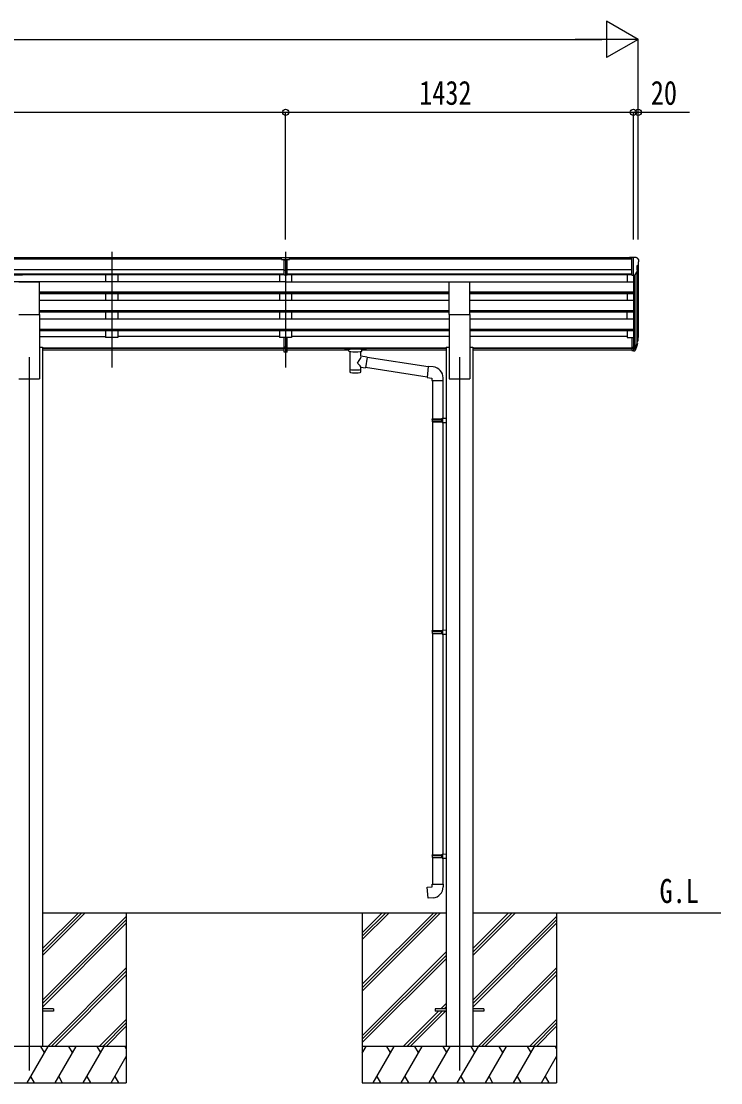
# Model space of a CAD drawing. Units: millimetres, scale not verified. Extents: x -12615 to 12615, y -8910 to 8910.
# Drawn here: x 312 to 3193, y -4915 to -542 of the extents above; entities that cross this region are included whole.
import ezdxf
from ezdxf.enums import TextEntityAlignment as Align

# ---------------------------------------------------------------- set-up
doc = ezdxf.new("R2010")
doc.units = ezdxf.units.MM
doc.header["$LTSCALE"] = 50
for name, color, linetype in [('0-2_USER1', 3, 'Continuous'), ('0-3_YKK_12', 2, 'Continuous'), ('0-4_YKK_13', 4, 'Continuous'), ('0-5_YKK_A1', 4, 'Continuous'), ('0-6_YKK_D', 6, 'Continuous')]:
    doc.layers.add(name, color=color, linetype=linetype)
doc.styles.add('ＭＳ ゴシック', font='')
doc.styles.get('ＭＳ ゴシック').set_extended_font_data('MS Gothic')

msp = doc.modelspace()

# ---------------------------------------------------------------- linework, layer by layer
at = {"layer": '0-3_YKK_12'}
for p, q in [((685.06, -1491.89), (685.06, -1969.4)), ((1401.06, -1491.89), (1401.06, -1969.4)), ((345.06, -1926.44), (345.06, -4865)), ((2117.06, -1926.44), (2117.06, -4865))]:
    msp.add_line(p, q, dxfattribs=at)
at = {"layer": '0-4_YKK_13'}
for p, q in [((1384.56, -1523.89), (1384.56, -1516.05)), ((1384.56, -1523.89), (1394.56, -1523.89)), ((1401.06, -1524.71), (1394.56, -1524.31)), ((1394.56, -1525.89), (1407.56, -1525.89)), ((1407.56, -1524.37), (1401.06, -1524.69)), ((1407.56, -1587.52), (1407.56, -1522.24)), ((2826.56, -1515.86), (2816.56, -1515.94)), ((2826.56, -1515.86), (2816.56, -1515.94)), ((2816.56, -1517.46), (2816.56, -1515.94)), ((2816.56, -1517.46), (2816.56, -1515.94)), ((2826.56, -1587.84), (2826.56, -1515.86)), ((2845.06, -1515.86), (2826.56, -1515.86)), ((2826.56, -1587.84), (2826.56, -1515.86)), ((2845.06, -1515.86), (2826.56, -1515.86)), ((2833.06, -1588.84), (2833.06, -1515.86)), ((2833.06, -1588.84), (2833.06, -1515.86)), ((2845.06, -1515.86), (2847.39, -1516)), ((2845.06, -1515.86), (2847.39, -1516)), ((2848.15, -1516.42), (2852.22, -1522.23)), ((2848.15, -1516.42), (2852.22, -1522.23)), ((2855.06, -1525.23), (2855.06, -1525.86)), ((2855.06, -1525.23), (2855.06, -1525.86)), ((1394.56, -1567.41), (1401.06, -1567.57)), ((1401.06, -1567.57), (1407.56, -1567.41)), ((2840.68, -1587.03), (2849.69, -1571.43)), ((2840.68, -1587.03), (2849.69, -1571.43)), ((2847.06, -1550.37), (2847.06, -1566.65)), ((2847.06, -1550.37), (2847.06, -1566.65)), ((2852.53, -1547.04), (2847.21, -1550.11)), ((2852.53, -1547.04), (2847.21, -1550.11)), ((302.56, -1615.84), (387.56, -1615.84)), ((387.56, -1751.06), (387.56, -1615.84)), ((1394.56, -1586.45), (1401.06, -1586.85)), ((1401.06, -1586.85), (1407.56, -1586.45)), ((2074.56, -1751.06), (2074.56, -1615.84)), ((2074.56, -1615.84), (2159.56, -1615.84)), ((2159.56, -1751.06), (2159.56, -1615.84)), ((2826.56, -1587.84), (2833.06, -1587.84)), ((2826.56, -1587.84), (2833.06, -1587.84)), ((2833.06, -1588.84), (2838.27, -1588.52)), ((2833.06, -1588.84), (2838.27, -1588.52)), ((302.56, -1751.06), (387.56, -1751.06)), ((2074.56, -1751.06), (2159.56, -1751.06)), ((1394.56, -1883.13), (1394.56, -1845.65)), ((1407.56, -1883.13), (1407.56, -1845.65)), ((2826.56, -1845.01), (2826.56, -1899.05)), ((2826.56, -1845.01), (2833.06, -1845.01)), ((2833.06, -1845.01), (2833.06, -1899.79)), ((2839.49, -1889.37), (2847.25, -1873.96)), ((2848.7, -1874.32), (2840.5, -1890.5)), ((2849.31, -1874.88), (2840.5, -1898.43)), ((2851.36, -1857.83), (2848.09, -1864.89)), ((2851.97, -1859.2), (2848.09, -1867.15)), ((2849.65, -1870.48), (2849.31, -1874.88)), ((1394.56, -1883.13), (1407.56, -1883.13)), ((1394.56, -1905.37), (1394.56, -1883.13)), ((1394.56, -1888.53), (1407.56, -1888.53)), ((1394.56, -1904.31), (1401.06, -1904.71)), ((1401.06, -1904.71), (1407.56, -1904.31)), ((1407.56, -1905.37), (1407.56, -1883.13)), ((1645.06, -1889.89), (1645.06, -1895.65)), ((1645.06, -1890.08), (1645.06, -1891.62)), ((1647.06, -1889.23), (1730.06, -1889.23)), ((1647.06, -1891.4), (1730.06, -1891.4)), ((1647.06, -1896.31), (1661.56, -1896.31)), ((1661.56, -1901.96), (1661.56, -1895.41)), ((1665.66, -1902.88), (1665.64, -1988.32)), ((1711.46, -1921.62), (1711.46, -1902.88)), ((1736.68, -1925.53), (1711.46, -1921.61)), ((1715.56, -1901.96), (1715.56, -1895.41)), ((1715.56, -1896.31), (1730.06, -1896.31)), ((1732.06, -1889.89), (1732.06, -1895.65)), ((2826.56, -1885.15), (2833.06, -1885.15)), ((2826.56, -1890.03), (2833.06, -1890.03)), ((2826.56, -1899.05), (2833.06, -1899.05)), ((2833.06, -1890.05), (2838.19, -1890.05)), ((2833.06, -1891.85), (2837.91, -1891.85)), ((2833.06, -1899.79), (2837.91, -1899.79)), ((1736.68, -1925.53), (1729.66, -1970.79)), ((1987.86, -1966.56), (1736.37, -1927.54)), ((2008.87, -1966.44), (1988.03, -1964.61)), ((1711.48, -1988.32), (1711.46, -1967.65)), ((1711.46, -1967.96), (1729.66, -1970.79)), ((1984.2, -2008.49), (1729.93, -1969.05)), ((2049.95, -2022.18), (2049.95, -2011.26)), ((2003.95, -2022.18), (2049.95, -2022.18)), ((2006.06, -2022.18), (2006.06, -2180.36)), ((2048.06, -2022.18), (2048.06, -2177.8)), ((2004.06, -2182.36), (2005.06, -2180.36)), ((2004.06, -2182.36), (2048.06, -2182.36)), ((2004.06, -2182.36), (2004.06, -2190.36)), ((2005.06, -2180.36), (2048.06, -2180.36)), ((2043.58, -2182.36), (2043.15, -2180.36)), ((2046.06, -2177.86), (2062.06, -2177.39)), ((2046.06, -2179.86), (2046.06, -2177.86)), ((2046.06, -2179.86), (2048.06, -2179.86)), ((2062.06, -2177.39), (2062.06, -2195.33)), ((2004.06, -2190.36), (2048.06, -2190.36)), ((2004.06, -2190.36), (2005.06, -2192.36)), ((2005.06, -2192.36), (2048.06, -2192.36)), ((2006.06, -2192.36), (2006.06, -3052.75)), ((2046.06, -2194.86), (2046.06, -2192.86)), ((2046.06, -2194.86), (2062.06, -2195.33)), ((2048.06, -2194.92), (2048.06, -3050.2)), ((2004.06, -3054.75), (2005.06, -3052.75)), ((2004.06, -3054.75), (2048.06, -3054.75)), ((2004.06, -3054.75), (2004.06, -3062.75)), ((2005.06, -3052.75), (2048.06, -3052.75)), ((2043.58, -3054.75), (2043.15, -3052.75)), ((2046.06, -3050.25), (2062.06, -3049.78)), ((2046.06, -3052.25), (2046.06, -3050.25)), ((2046.06, -3052.25), (2048.06, -3052.25)), ((2062.06, -3049.78), (2062.06, -3067.73)), ((2004.06, -3062.75), (2048.06, -3062.75)), ((2004.06, -3062.75), (2005.06, -3064.75)), ((2005.06, -3064.75), (2048.06, -3064.75)), ((2006.06, -3064.75), (2006.06, -3975.44)), ((2046.06, -3067.25), (2046.06, -3065.25)), ((2046.06, -3067.25), (2062.06, -3067.73)), ((2048.06, -3067.31), (2048.06, -3972.88)), ((2004.06, -3977.44), (2005.06, -3975.44)), ((2004.06, -3977.44), (2048.06, -3977.44)), ((2004.06, -3977.44), (2004.06, -3985.44)), ((2005.06, -3975.44), (2048.06, -3975.44)), ((2043.58, -3977.44), (2043.15, -3975.44)), ((2046.06, -3972.94), (2062.06, -3972.47)), ((2046.06, -3974.94), (2046.06, -3972.94)), ((2046.06, -3974.94), (2048.06, -3974.94)), ((2062.06, -3972.47), (2062.06, -3990.41)), ((2004.06, -3985.44), (2048.06, -3985.44)), ((2004.06, -3985.44), (2005.06, -3987.44)), ((2005.06, -3987.44), (2048.06, -3987.44)), ((2006.06, -3987.44), (2006.06, -4097.44)), ((2046.06, -3989.94), (2046.06, -3987.94)), ((2046.06, -3989.94), (2062.06, -3990.41)), ((2048.06, -3990), (2048.06, -4097.44)), ((2004.06, -4097.44), (2050.06, -4097.44)), ((2004.06, -4107.44), (2004.06, -4097.44)), ((2050.06, -4097.44), (2050.06, -4108.36)), ((445.06, -4610.5), (400.06, -4610.5)), ((445.06, -4619.5), (400.06, -4619.5)), ((445.06, -4610.5), (445.06, -4619.5)), ((2017.06, -4610.5), (2017.06, -4619.5)), ((2062.06, -4610.5), (2017.06, -4610.5)), ((2062.06, -4619.5), (2017.06, -4619.5)), ((2217.06, -4610.5), (2172.06, -4610.5)), ((2217.06, -4619.5), (2172.06, -4619.5)), ((2217.06, -4610.5), (2217.06, -4619.5))]:
    msp.add_line(p, q, dxfattribs=at)
for points in [[(1384.56, -1516.05), (1402.56, -1515.89), (1417.56, -1516.02)], [(1407.56, -1587.52), (1401.06, -1587.92), (1394.56, -1587.52), (1394.56, -1522.18)], [(1407.56, -1523.85), (1417.56, -1523.76), (1417.56, -1516.02)], [(1407.56, -1568.51), (1404.3, -1568.59), (1401.06, -1568.67), (1397.82, -1568.59), (1394.56, -1568.51)], [(1407.56, -1905.37), (1401.06, -1905.77), (1394.56, -1905.37)], [(1645.06, -1889.89), (1645.1, -1889.7), (1645.18, -1889.56), (1645.28, -1889.47), (1645.38, -1889.4), (1645.5, -1889.36), (1645.79, -1889.3), (1646.28, -1889.25), (1646.83, -1889.23), (1647.06, -1889.23)], [(1645.06, -1895.65), (1645.1, -1895.84), (1645.18, -1895.98), (1645.28, -1896.07), (1645.38, -1896.14), (1645.5, -1896.18), (1645.79, -1896.24), (1646.28, -1896.29), (1646.83, -1896.31), (1647.06, -1896.31)], [(1730.06, -1889.23), (1730.41, -1889.23), (1730.94, -1889.26), (1731.39, -1889.31), (1731.7, -1889.38), (1731.86, -1889.48), (1731.98, -1889.62), (1732.05, -1889.8), (1732.06, -1889.89)], [(1730.06, -1896.31), (1730.41, -1896.31), (1730.94, -1896.28), (1731.39, -1896.23), (1731.7, -1896.15), (1731.86, -1896.06), (1731.98, -1895.92), (1732.05, -1895.74), (1732.06, -1895.65)], [(1988.03, -1964.61), (1984.02, -2010.44), (2003.95, -2012.18), (2003.95, -2022.18)], [(2043.58, -2182.36), (2043.58, -2190.36), (2043.15, -2192.36)], [(2046.06, -2192.86), (2048.06, -2192.86), (2048.06, -2179.86)], [(2043.58, -3054.75), (2043.58, -3062.75), (2043.15, -3064.75)], [(2046.06, -3065.25), (2048.06, -3065.25), (2048.06, -3052.25)], [(2043.58, -3977.44), (2043.58, -3985.44), (2043.15, -3987.44)], [(2046.06, -3987.94), (2048.06, -3987.94), (2048.06, -3974.94)], [(2008.98, -4153.19), (1988.14, -4155.01), (1984.14, -4109.19), (2004.06, -4107.44)]]:
    msp.add_lwpolyline(points, dxfattribs=at)
for centre, radius, start, end in [((2847.33, -1517), 1, 35, 86.5), ((2847.33, -1517), 1, 35, 86.5), ((2852.06, -1525.23), 3, 0, 87), ((2852.06, -1525.23), 3, 0, 87), ((2653.06, -1525.86), 202, 355.05096, 0), ((2653.06, -1525.86), 202, 355.05096, 0), ((2847.36, -1550.37), 0.3, 120, 180), ((2847.36, -1550.37), 0.3, 120, 180), ((2847.36, -1566.65), 0.3, 180, 265.2833), ((2847.36, -1566.65), 0.3, 180, 265.2833), ((2847.09, -1569.93), 3, 330, 85.2833), ((2847.09, -1569.93), 3, 330, 85.2833), ((2848.15, -1542.67), 6.18, 315.00103, 354.2965), ((2848.16, -1542.67), 6.18, 315.00103, 354.2965), ((2838.09, -1585.53), 3, 273.5, 330), ((2838.09, -1585.53), 3, 273.5, 330), ((2822.47, -1848.33), 30.41, 341.80266, 352.8448), ((2823.88, -1850.09), 29.53, 342.01856, 353.49194), ((2004.95, -2011.26), 45, 0, 85), ((2005.06, -4108.36), 45, 275, 0)]:
    msp.add_arc(centre, radius, start, end, dxfattribs=at)
for centre, major_axis, ratio, start_param, end_param in [((1425.63, -1526.2), (24.57, -1.51), 0.121868, 3.1422238, 3.1491027), ((2763.14, -1850.42), (88.05, 0), 0.90356, 5.9828017, 6.0168888), ((2848.35, -1870.48), (-1.3, 0), 0.90356, 2.9359903, 4.9130961), ((2762.43, -1854.29), (89.07, 0), 0.90356, 6.0316505, 6.077583), ((2765.2, -1843.84), (-87.93, 4.42), 0.541684, 3.060334, 3.2172517), ((2764.41, -1850.52), (89.06, 1.43), 0.57596, 6.1985533, 6.3701348), ((1647.06, -1891.62), (2, 0), 0.109601, 1.5707963, 3.1415927), ((1688.56, -1901.87), (27.06, 0), 0.069685, 3.1415927, 6.2831853), ((1688.56, -1895.41), (27, 0), 0.070066, 6.2831853, 9.424778), ((1688.56, -1948.16), (-22.81, -26.62), 0.234429, 1.6855472, 3.1268519), ((1699.56, -1899.39), (16, 0), 0.361356, 6.2636979, 6.2831853), ((1730.06, -1891.62), (2, 0), 0.109601, 0, 1.5707963), ((2837.91, -1889.14), (3, 0), 0.90356, 4.712389, 5.7595865), ((2837.91, -1897.08), (-3, 0), 0.90356, 1.5707963, 2.6179939), ((2838.19, -1888.69), (1.5, 0), 0.90356, 4.712389, 5.7595865), ((1691.11, -1945.52), (20.32, -22.25), 0.045535, 0.0389954, 1.3075346), ((1688.56, -1988.32), (22.92, 0), 0.101955, 3.1415499, 6.2833984), ((1688.56, -1975.88), (22.91, 0), 0.122865, 3.1415927, 6.2831853)]:
    msp.add_ellipse(centre, major_axis=major_axis, ratio=ratio, start_param=start_param, end_param=end_param, dxfattribs=at)
at = {"layer": '0-5_YKK_A1'}
for p, q in [((1384.56, -1517.46), (-3604.44, -1517.46)), ((1384.56, -1522.68), (-3604.44, -1522.68)), ((2826.56, -1517.46), (1417.56, -1517.46)), ((2826.56, -1522.68), (1417.56, -1522.68)), ((1394.56, -1566.21), (-3604.44, -1566.21)), ((2826.56, -1566.21), (1407.56, -1566.21)), ((2853.06, -1546.43), (2853.06, -1844.65)), ((1401.06, -1615.65), (-3610.94, -1615.65)), ((1394.56, -1584.06), (-3604.44, -1584.06)), ((-3604.44, -1587.31), (317.56, -1587.31)), ((1394.56, -1587.41), (317.56, -1587.31)), ((660.06, -1587.31), (660.06, -1615.65)), ((710.06, -1587.31), (710.06, -1615.65)), ((1376.06, -1587.31), (1376.06, -1615.65)), ((1401.06, -1615.65), (2833.06, -1615.65)), ((1401.06, -1615.65), (1401.06, -1663.35)), ((2826.56, -1584.06), (1407.56, -1584.06)), ((2826.56, -1587.41), (1407.56, -1587.41)), ((1426.06, -1587.31), (1426.06, -1615.65)), ((2808.06, -1587.31), (2808.06, -1615.65)), ((2833.06, -1588.84), (2833.06, -1845.01)), ((2839.06, -1588.37), (2839.07, -1889.79)), ((2848.09, -1574.2), (2848.09, -1871.36)), ((2159.56, -1657.53), (2833.06, -1657.53)), ((2159.56, -1659.03), (2833.06, -1659.03)), ((660.06, -1663.35), (660.06, -1692.09)), ((710.06, -1663.35), (710.06, -1692.09)), ((1376.06, -1663.35), (1376.06, -1692.09)), ((1401.06, -1692.09), (1401.06, -1739.78)), ((1426.06, -1663.35), (1426.06, -1692.09)), ((2159.56, -1663.35), (2833.06, -1663.35)), ((2159.56, -1692.09), (2833.06, -1692.09)), ((2808.06, -1663.35), (2808.06, -1692.09)), ((660.06, -1739.78), (660.06, -1768.53)), ((710.06, -1739.78), (710.06, -1768.53)), ((1376.06, -1739.78), (1376.06, -1768.53)), ((1426.06, -1739.78), (1426.06, -1768.53)), ((2159.56, -1733.97), (2833.06, -1733.97)), ((2159.56, -1735.47), (2833.06, -1735.47)), ((2159.56, -1739.78), (2833.06, -1739.78)), ((2808.06, -1768.53), (2808.06, -1739.78)), ((387.56, -1751.06), (387.56, -2015)), ((1401.06, -1768.53), (1401.06, -1816.22)), ((2074.56, -1751.06), (2074.56, -2015)), ((2159.56, -1751.06), (2159.56, -2015)), ((2159.56, -1768.53), (2833.06, -1768.53)), ((660.06, -1816.22), (660.06, -1845.65)), ((710.06, -1816.22), (710.06, -1845.65)), ((1376.06, -1816.22), (1376.06, -1845.65)), ((1426.06, -1816.22), (1426.06, -1845.65)), ((2159.56, -1810.41), (2833.06, -1810.41)), ((2159.56, -1811.9), (2833.06, -1811.9)), ((2159.56, -1816.22), (2833.06, -1816.22)), ((2808.06, -1816.22), (2808.06, -1845.65)), ((387.56, -1840.7), (660.06, -1840.7)), ((710.06, -1845.65), (660.06, -1845.65)), ((1376.06, -1840.7), (710.06, -1840.7)), ((1426.06, -1845.65), (1376.06, -1845.65)), ((2074.56, -1840.7), (1426.06, -1840.7)), ((2808.06, -1840.7), (2159.56, -1840.7)), ((2808.06, -1845.65), (2826.56, -1845.65)), ((387.56, -1885.01), (400.06, -1885.01)), ((400.06, -1885.01), (400.06, -4765)), ((400.06, -1887.72), (1394.56, -1887.72)), ((400.06, -1889.11), (1394.56, -1889.11)), ((1394.56, -1896.8), (400.06, -1896.8)), ((1407.56, -1887.72), (2062.06, -1887.72)), ((1407.56, -1889.11), (2062.06, -1889.11)), ((1661.56, -1896.8), (1407.56, -1896.8)), ((2062.06, -1896.8), (1715.56, -1896.8)), ((2062.06, -1885.01), (2062.06, -4765)), ((2062.06, -1885.01), (2074.56, -1885.01)), ((2159.56, -1885.01), (2172.06, -1885.01)), ((2172.06, -1885.01), (2172.06, -4765)), ((2172.06, -1887.72), (2826.56, -1887.72)), ((2172.06, -1889.11), (2826.56, -1889.11)), ((2826.56, -1896.8), (2172.06, -1896.8)), ((302.56, -2015), (387.56, -2015)), ((2074.56, -2015), (2159.56, -2015)), ((400.06, -4215), (2062.06, -4215)), ((400.06, -4390.83), (575.89, -4215)), ((400.06, -4376.69), (561.75, -4215)), ((400.06, -4362.55), (547.61, -4215)), ((400.06, -4574.68), (745.06, -4229.68)), ((745.06, -4215), (745.06, -4915)), ((1717.06, -4215), (1717.06, -4915)), ((1717.06, -4509.18), (2011.24, -4215)), ((1717.06, -4523.32), (2025.38, -4215)), ((1717.06, -4537.46), (2039.52, -4215)), ((1717.06, -4325.33), (1827.39, -4215)), ((1717.06, -4311.19), (1813.25, -4215)), ((1717.06, -4297.05), (1799.11, -4215)), ((2172.06, -4215), (3193.06, -4215)), ((2172.06, -4390.83), (2347.89, -4215)), ((2172.06, -4376.69), (2333.75, -4215)), ((2172.06, -4362.55), (2319.61, -4215)), ((2172.06, -4574.68), (2517.06, -4229.68)), ((2517.06, -4215), (2517.06, -4915)), ((400.06, -4588.82), (745.06, -4243.82)), ((400.06, -4602.96), (745.06, -4257.96)), ((2172.06, -4588.82), (2517.06, -4243.82)), ((2172.06, -4602.96), (2517.06, -4257.96)), ((1717.06, -4721.31), (2062.06, -4376.31)), ((1717.06, -4735.45), (2062.06, -4390.45)), ((1717.06, -4749.59), (2062.06, -4404.59)), ((421.87, -4765), (745.06, -4441.81)), ((436.01, -4765), (745.06, -4455.95)), ((2193.87, -4765), (2517.06, -4441.81)), ((2208.01, -4765), (2517.06, -4455.95)), ((450.15, -4765), (745.06, -4470.09)), ((2222.15, -4765), (2517.06, -4470.09)), ((2040, -4610.5), (2062.06, -4588.44)), ((1885.5, -4765), (2031, -4619.5)), ((1899.64, -4765), (2045.14, -4619.5)), ((1913.79, -4765), (2059.29, -4619.5)), ((2054.14, -4610.5), (2062.06, -4602.58)), ((634, -4765), (745.06, -4653.94)), ((648.14, -4765), (745.06, -4668.08)), ((2406, -4765), (2517.06, -4653.94)), ((2420.14, -4765), (2517.06, -4668.08)), ((662.29, -4765), (745.06, -4682.23)), ((2434.29, -4765), (2517.06, -4682.23)), ((745.06, -4765), (-54.94, -4765)), ((336.22, -4915), (422.82, -4765)), ((407.82, -4790.98), (392.82, -4765)), ((451.69, -4915), (538.29, -4765)), ((523.29, -4790.98), (508.29, -4765)), ((567.16, -4915), (653.76, -4765)), ((623.76, -4765), (638.76, -4790.98)), ((739.23, -4765), (745.06, -4775.1)), ((2517.06, -4765), (1717.06, -4765)), ((1717.06, -4792.5), (1732.94, -4765)), ((1761.81, -4915), (1848.41, -4765)), ((1833.41, -4790.98), (1818.41, -4765)), ((1877.28, -4915), (1963.88, -4765)), ((1948.88, -4790.98), (1933.88, -4765)), ((1992.75, -4915), (2079.35, -4765)), ((2064.35, -4790.98), (2049.35, -4765)), ((2108.22, -4915), (2194.82, -4765)), ((2179.82, -4790.98), (2164.82, -4765)), ((2223.69, -4915), (2310.29, -4765)), ((2295.29, -4790.98), (2280.29, -4765)), ((2339.16, -4915), (2425.76, -4765)), ((2395.76, -4765), (2410.76, -4790.98)), ((2511.23, -4765), (2517.06, -4775.1)), ((682.63, -4915), (745.06, -4806.86)), ((2454.63, -4915), (2517.06, -4806.86)), ((351.22, -4889.02), (366.21, -4915)), ((466.69, -4889.02), (481.68, -4915)), ((582.16, -4889.02), (597.15, -4915)), ((697.62, -4889.02), (712.62, -4915)), ((1776.8, -4889.02), (1791.8, -4915)), ((1892.27, -4889.02), (1907.27, -4915)), ((2007.75, -4889.02), (2022.74, -4915)), ((2123.22, -4889.02), (2138.21, -4915)), ((2238.68, -4889.02), (2253.68, -4915)), ((2354.15, -4889.02), (2369.15, -4915)), ((2469.62, -4889.02), (2484.62, -4915)), ((-54.94, -4915), (745.06, -4915)), ((1717.06, -4915), (2517.06, -4915))]:
    msp.add_line(p, q, dxfattribs=at)
for points in [[(387.56, -1657.53), (1401.06, -1657.53), (2074.56, -1657.53)], [(387.56, -1659.03), (1401.06, -1659.03), (2074.56, -1659.03)], [(387.56, -1663.35), (1401.06, -1663.35), (2074.56, -1663.35)], [(387.56, -1692.09), (1401.06, -1692.09), (2074.56, -1692.09)], [(387.56, -1733.97), (1401.06, -1733.97), (2074.56, -1733.97)], [(387.56, -1735.47), (1401.06, -1735.47), (2074.56, -1735.47)], [(387.56, -1739.78), (1401.06, -1739.78), (2074.56, -1739.78)], [(387.56, -1768.53), (1401.06, -1768.53), (2074.56, -1768.53)], [(387.56, -1810.41), (1401.06, -1810.41), (2074.56, -1810.41)], [(387.56, -1811.9), (1401.06, -1811.9), (2074.56, -1811.9)], [(387.56, -1816.22), (1401.06, -1816.22), (2074.56, -1816.22)]]:
    msp.add_lwpolyline(points, dxfattribs=at)
at = {"layer": '0-6_YKK_D'}
for p, q in [((2853.06, -617.46), (2723.16, -542.46)), ((2723.16, -542.46), (2723.16, -692.46)), ((-3480.94, -617.46), (2703.06, -617.46)), ((2853.06, -617.46), (2593.25, -617.46)), ((2853.06, -617.46), (2723.16, -692.46)), ((2853.06, -1441.89), (2853.06, -616.46)), ((-3610.94, -917.46), (1401.06, -917.46)), ((1401.06, -1441.89), (1401.06, -916.46)), ((1401.06, -1441.89), (1401.06, -916.46)), ((1401.06, -917.46), (2833.06, -917.46)), ((2833.06, -1441.89), (2833.06, -916.46)), ((2833.06, -1441.89), (2833.06, -916.46)), ((2853.06, -1441.89), (2853.06, -916.46))]:
    msp.add_line(p, q, dxfattribs=at)
msp.add_lwpolyline([(2833.06, -917.46), (2853.06, -917.46), (3064.46, -917.46)], dxfattribs=at)
for centre in [(1401.06, -917.46), (1401.06, -917.46), (2833.06, -917.46), (2833.06, -917.46), (2853.06, -917.46)]:
    msp.add_circle(centre, 12.75, dxfattribs=at)

# ---------------------------------------------------------------- texts
at = {"layer": '0-2_USER1', "style": 'ＭＳ ゴシック', "width": 0.8}
msp.add_text('G.L', height=98.97, dxfattribs=at).set_placement((2941, -4204), align=Align.BOTTOM_LEFT)
at = {"layer": '0-6_YKK_D', "style": 'ＭＳ ゴシック', "width": 0.8}
for s, p in [('1432', (1951.46, -916.46)), ('20', (2905.06, -916.46))]:
    msp.add_text(s, height=98.97, dxfattribs=at).set_placement(p, align=Align.BOTTOM_LEFT)

doc.saveas('drawing.dxf')
